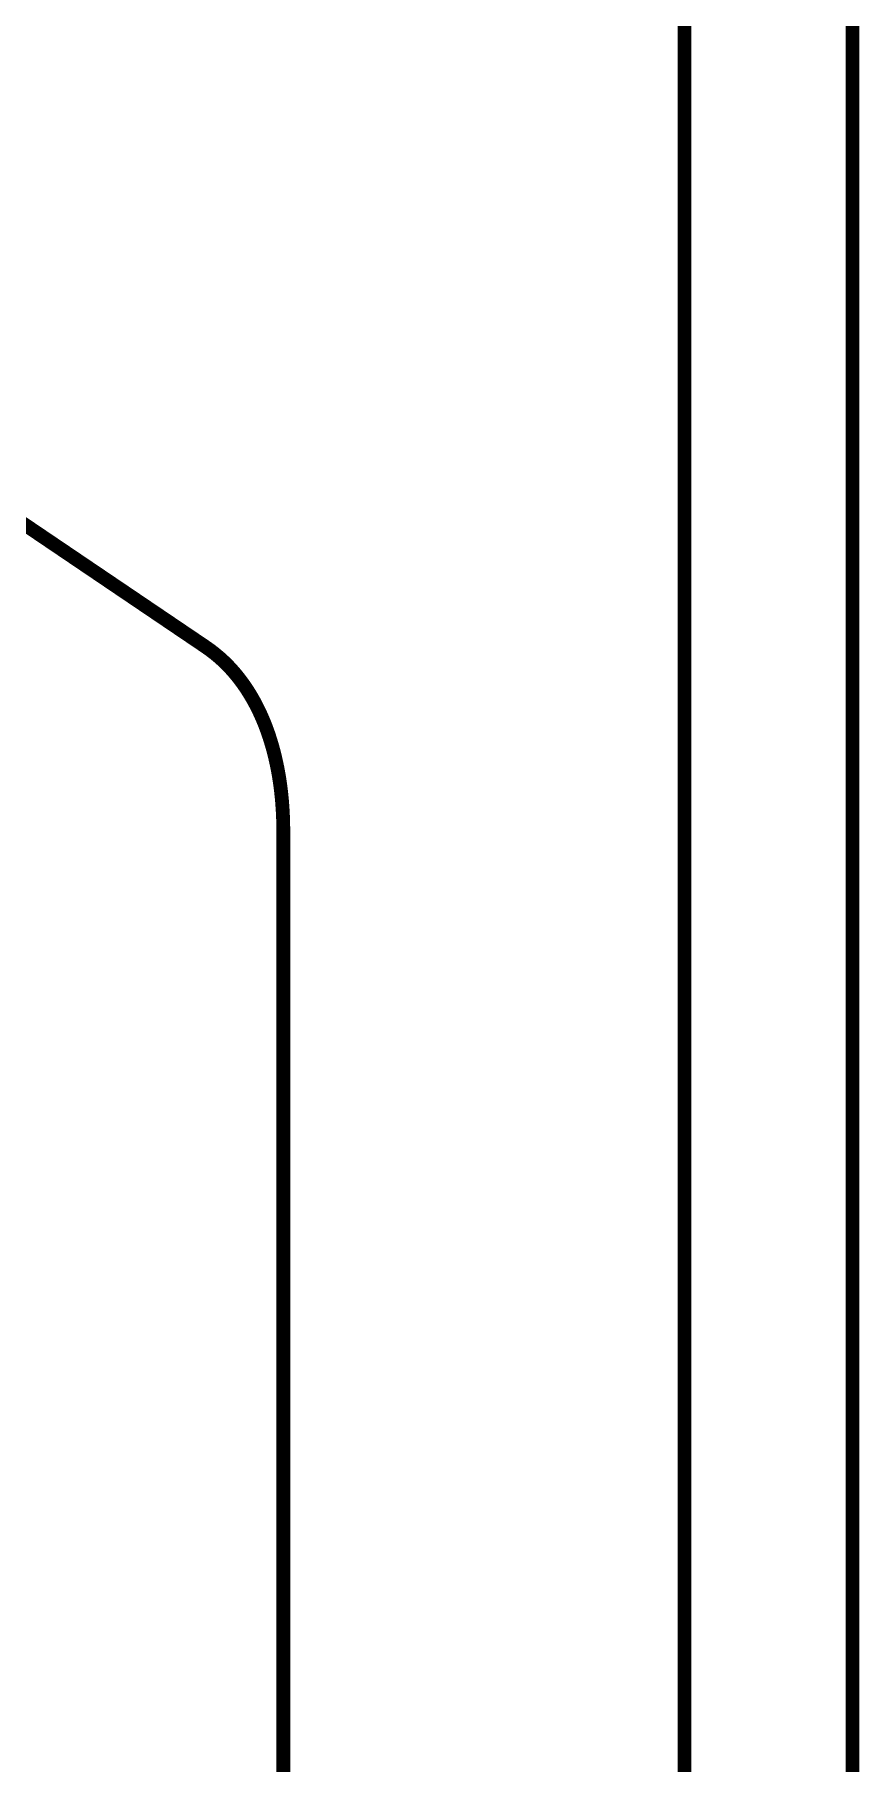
# Model space of a CAD drawing. Header units: millimetres. Extents: x 178 to 562, y 241 to 450.
# Drawn here: x 549.55 to 552.54, y 332.02 to 338.28 of the extents above; entities that cross this region are included whole.
import ezdxf

# ---------------------------------------------------------------- set-up
doc = ezdxf.new("R2010")
doc.units = ezdxf.units.MM
doc.layers.add('Mechanical1', color=6, linetype='Continuous')

msp = doc.modelspace()

# ---------------------------------------------------------------- linework, layer by layer
at = {"layer": 'Mechanical1', "const_width": 0.05}
for points in [[(551.9051, 294.949), (551.9051, 356.3039)], [(552.5132, 294.5979), (552.5132, 355.9528)], [(549.4524, 336.5464), (550.171, 336.0603)], [(550.2566, 335.9877), (550.2629, 335.981)], [(550.2629, 335.981), (550.2687, 335.9745)], [(550.2687, 335.9745), (550.274, 335.9685)], [(550.274, 335.9685), (550.2788, 335.9629)], [(550.2788, 335.9629), (550.2836, 335.9572)], [(550.2836, 335.9572), (550.2878, 335.9519)], [(550.2878, 335.9519), (550.292, 335.9466)], [(550.292, 335.9466), (550.2958, 335.9417)], [(550.2958, 335.9417), (550.2995, 335.9368)], [(550.2995, 335.9368), (550.3036, 335.9313)], [(550.3036, 335.9313), (550.3077, 335.9257)], [(550.3077, 335.9257), (550.3117, 335.92)], [(550.3117, 335.92), (550.3156, 335.9143)], [(550.3156, 335.9143), (550.3195, 335.9084)], [(550.3195, 335.9084), (550.3234, 335.9026)], [(550.3234, 335.9026), (550.3272, 335.8966)], [(550.3272, 335.8966), (550.3309, 335.8906)], [(550.3309, 335.8906), (550.3346, 335.8845)], [(550.3346, 335.8845), (550.3383, 335.8784)], [(550.3383, 335.8784), (550.3419, 335.8722)], [(550.3419, 335.8722), (550.3454, 335.8659)], [(550.3454, 335.8659), (550.3489, 335.8596)], [(550.3489, 335.8596), (550.3523, 335.8532)], [(550.3523, 335.8532), (550.3561, 335.8461)], [(550.3561, 335.8461), (550.3597, 335.8389)], [(550.3597, 335.8389), (550.3633, 335.8316)], [(550.3633, 335.8316), (550.3669, 335.8243)], [(550.3669, 335.8243), (550.3703, 335.8169)], [(550.3703, 335.8169), (550.3737, 335.8094)], [(550.3737, 335.8094), (550.377, 335.8018)], [(550.377, 335.8018), (550.3803, 335.7942)], [(550.3803, 335.7942), (550.3823, 335.7893)], [(550.3823, 335.7893), (550.3843, 335.7844)], [(550.3843, 335.7844), (550.3863, 335.7794)], [(550.3863, 335.7794), (550.3883, 335.7744)], [(550.3883, 335.7744), (550.3902, 335.7694)], [(550.3902, 335.7694), (550.3921, 335.7644)], [(550.3921, 335.7644), (550.3939, 335.7593)], [(550.3939, 335.7593), (550.3958, 335.7542)], [(550.3958, 335.7542), (550.3976, 335.7491)], [(550.3976, 335.7491), (550.3994, 335.744)], [(550.3994, 335.744), (550.4011, 335.7388)], [(550.4011, 335.7388), (550.4029, 335.7336)], [(550.4029, 335.7336), (550.4045, 335.7284)], [(550.4045, 335.7284), (550.4064, 335.7224)], [(550.4064, 335.7224), (550.4083, 335.7164)], [(550.4083, 335.7164), (550.4101, 335.7103)], [(550.4101, 335.7103), (550.4119, 335.7042)], [(550.4119, 335.7042), (550.4137, 335.6981)], [(550.4137, 335.6981), (550.4154, 335.6919)], [(550.4154, 335.6919), (550.4171, 335.6858)], [(550.4171, 335.6858), (550.4187, 335.6795)], [(550.4187, 335.6795), (550.4203, 335.6733)], [(550.4203, 335.6733), (550.4221, 335.6663)], [(550.4221, 335.6663), (550.4238, 335.6592)], [(550.4238, 335.6592), (550.4254, 335.652)], [(550.4254, 335.652), (550.427, 335.6449)], [(550.427, 335.6449), (550.4286, 335.6377)], [(550.4286, 335.6377), (550.4301, 335.6305)], [(550.4301, 335.6305), (550.4318, 335.6224)], [(550.4318, 335.6224), (550.4333, 335.6143)], [(550.4333, 335.6143), (550.4348, 335.6062)], [(550.4348, 335.6062), (550.4363, 335.598)], [(550.4363, 335.598), (550.4377, 335.5898)], [(550.4377, 335.5898), (550.4389, 335.5823)], [(550.4389, 335.5823), (550.44, 335.5749)], [(550.44, 335.5749), (550.4411, 335.5674)], [(550.4411, 335.5674), (550.4422, 335.5599)], [(550.4422, 335.5599), (550.4432, 335.5523)], [(550.4432, 335.5523), (550.4441, 335.5448)], [(550.4441, 335.5448), (550.4451, 335.5372)], [(550.4451, 335.5372), (550.4459, 335.5295)], [(550.4459, 335.5295), (550.4467, 335.5219)], [(550.4467, 335.5219), (550.4475, 335.5142)], [(550.4475, 335.5142), (550.4481, 335.5073)], [(550.4481, 335.5073), (550.4488, 335.5004)], [(550.4488, 335.5004), (550.4493, 335.4935)], [(550.4493, 335.4935), (550.4498, 335.4866)], [(550.4498, 335.4866), (550.4503, 335.4796)], [(550.4503, 335.4796), (550.4508, 335.4727)], [(550.4508, 335.4727), (550.4512, 335.4657)], [(550.4512, 335.4657), (550.4516, 335.4586)], [(550.4516, 335.4586), (550.4519, 335.4516)], [(550.4519, 335.4516), (550.4523, 335.4445)], [(550.4523, 335.4445), (550.4525, 335.4374)], [(550.4525, 335.4374), (550.4528, 335.4303)], [(550.4528, 335.4303), (550.453, 335.4232)], [(550.453, 335.4232), (550.4531, 335.416)], [(550.4531, 335.416), (550.4532, 335.4088)], [(550.4532, 335.4088), (550.4533, 335.4016)], [(550.4533, 335.4016), (550.4534, 335.3944)], [(550.4534, 335.3944), (550.4534, 335.388)], [(550.4534, 327.3043), (550.4534, 335.388)]]:
    msp.add_lwpolyline(points, dxfattribs=at)
at = {"layer": 'Mechanical1', "const_width": 0.025}
for points in [[(550.1585, 336.0603, 1), (550.1835, 336.0603, 1)], [(550.1585, 336.0603, 1), (550.1835, 336.0603, 1)], [(550.2076, 336.0226, 1), (550.2326, 336.0226, 1)], [(550.2076, 336.0226, 1), (550.2326, 336.0226, 1)], [(550.2198, 336.0117, 1), (550.2448, 336.0117, 1)], [(550.2198, 336.0117, 1), (550.2448, 336.0117, 1)], [(550.2293, 336.0027, 1), (550.2543, 336.0027, 1)], [(550.2293, 336.0027, 1), (550.2543, 336.0027, 1)], [(550.2372, 335.9948, 1), (550.2622, 335.9948, 1)], [(550.2372, 335.9948, 1), (550.2622, 335.9948, 1)], [(550.2441, 335.9877, 1), (550.2691, 335.9877, 1)], [(550.2441, 335.9877, 1), (550.2691, 335.9877, 1)], [(550.2504, 335.981, 1), (550.2754, 335.981, 1)], [(550.2504, 335.981, 1), (550.2754, 335.981, 1)], [(550.2562, 335.9745, 1), (550.2812, 335.9745, 1)], [(550.2562, 335.9745, 1), (550.2812, 335.9745, 1)], [(550.2615, 335.9685, 1), (550.2865, 335.9685, 1)], [(550.2615, 335.9685, 1), (550.2865, 335.9685, 1)], [(550.2663, 335.9629, 1), (550.2913, 335.9629, 1)], [(550.2663, 335.9629, 1), (550.2913, 335.9629, 1)], [(550.2711, 335.9572, 1), (550.2961, 335.9572, 1)], [(550.2711, 335.9572, 1), (550.2961, 335.9572, 1)], [(550.2753, 335.9519, 1), (550.3003, 335.9519, 1)], [(550.2753, 335.9519, 1), (550.3003, 335.9519, 1)], [(550.2795, 335.9466, 1), (550.3045, 335.9466, 1)], [(550.2795, 335.9466, 1), (550.3045, 335.9466, 1)], [(550.2833, 335.9417, 1), (550.3083, 335.9417, 1)], [(550.2833, 335.9417, 1), (550.3083, 335.9417, 1)], [(550.287, 335.9368, 1), (550.312, 335.9368, 1)], [(550.287, 335.9368, 1), (550.312, 335.9368, 1)], [(550.2911, 335.9313, 1), (550.3161, 335.9313, 1)], [(550.2911, 335.9313, 1), (550.3161, 335.9313, 1)], [(550.2952, 335.9257, 1), (550.3202, 335.9257, 1)], [(550.2952, 335.9257, 1), (550.3202, 335.9257, 1)], [(550.2992, 335.92, 1), (550.3242, 335.92, 1)], [(550.2992, 335.92, 1), (550.3242, 335.92, 1)], [(550.3031, 335.9143, 1), (550.3281, 335.9143, 1)], [(550.3031, 335.9143, 1), (550.3281, 335.9143, 1)], [(550.307, 335.9084, 1), (550.332, 335.9084, 1)], [(550.307, 335.9084, 1), (550.332, 335.9084, 1)], [(550.3109, 335.9026, 1), (550.3359, 335.9026, 1)], [(550.3109, 335.9026, 1), (550.3359, 335.9026, 1)], [(550.3147, 335.8966, 1), (550.3397, 335.8966, 1)], [(550.3147, 335.8966, 1), (550.3397, 335.8966, 1)], [(550.3184, 335.8906, 1), (550.3434, 335.8906, 1)], [(550.3184, 335.8906, 1), (550.3434, 335.8906, 1)], [(550.3221, 335.8845, 1), (550.3471, 335.8845, 1)], [(550.3221, 335.8845, 1), (550.3471, 335.8845, 1)], [(550.3258, 335.8784, 1), (550.3508, 335.8784, 1)], [(550.3258, 335.8784, 1), (550.3508, 335.8784, 1)], [(550.3294, 335.8722, 1), (550.3544, 335.8722, 1)], [(550.3294, 335.8722, 1), (550.3544, 335.8722, 1)], [(550.3329, 335.8659, 1), (550.3579, 335.8659, 1)], [(550.3329, 335.8659, 1), (550.3579, 335.8659, 1)], [(550.3364, 335.8596, 1), (550.3614, 335.8596, 1)], [(550.3364, 335.8596, 1), (550.3614, 335.8596, 1)], [(550.3398, 335.8532, 1), (550.3648, 335.8532, 1)], [(550.3398, 335.8532, 1), (550.3648, 335.8532, 1)], [(550.3436, 335.8461, 1), (550.3686, 335.8461, 1)], [(550.3436, 335.8461, 1), (550.3686, 335.8461, 1)], [(550.3472, 335.8389, 1), (550.3722, 335.8389, 1)], [(550.3472, 335.8389, 1), (550.3722, 335.8389, 1)], [(550.3508, 335.8316, 1), (550.3758, 335.8316, 1)], [(550.3508, 335.8316, 1), (550.3758, 335.8316, 1)], [(550.3544, 335.8243, 1), (550.3794, 335.8243, 1)], [(550.3544, 335.8243, 1), (550.3794, 335.8243, 1)], [(550.3578, 335.8169, 1), (550.3828, 335.8169, 1)], [(550.3578, 335.8169, 1), (550.3828, 335.8169, 1)], [(550.3612, 335.8094, 1), (550.3862, 335.8094, 1)], [(550.3612, 335.8094, 1), (550.3862, 335.8094, 1)], [(550.3645, 335.8018, 1), (550.3895, 335.8018, 1)], [(550.3645, 335.8018, 1), (550.3895, 335.8018, 1)], [(550.3678, 335.7942, 1), (550.3928, 335.7942, 1)], [(550.3678, 335.7942, 1), (550.3928, 335.7942, 1)], [(550.3698, 335.7893, 1), (550.3948, 335.7893, 1)], [(550.3698, 335.7893, 1), (550.3948, 335.7893, 1)], [(550.3718, 335.7844, 1), (550.3968, 335.7844, 1)], [(550.3718, 335.7844, 1), (550.3968, 335.7844, 1)], [(550.3738, 335.7794, 1), (550.3988, 335.7794, 1)], [(550.3738, 335.7794, 1), (550.3988, 335.7794, 1)], [(550.3758, 335.7744, 1), (550.4008, 335.7744, 1)], [(550.3758, 335.7744, 1), (550.4008, 335.7744, 1)], [(550.3777, 335.7694, 1), (550.4027, 335.7694, 1)], [(550.3777, 335.7694, 1), (550.4027, 335.7694, 1)], [(550.3796, 335.7644, 1), (550.4046, 335.7644, 1)], [(550.3796, 335.7644, 1), (550.4046, 335.7644, 1)], [(550.3814, 335.7593, 1), (550.4064, 335.7593, 1)], [(550.3814, 335.7593, 1), (550.4064, 335.7593, 1)], [(550.3833, 335.7542, 1), (550.4083, 335.7542, 1)], [(550.3833, 335.7542, 1), (550.4083, 335.7542, 1)], [(550.3851, 335.7491, 1), (550.4101, 335.7491, 1)], [(550.3851, 335.7491, 1), (550.4101, 335.7491, 1)], [(550.3869, 335.744, 1), (550.4119, 335.744, 1)], [(550.3869, 335.744, 1), (550.4119, 335.744, 1)], [(550.3886, 335.7388, 1), (550.4136, 335.7388, 1)], [(550.3886, 335.7388, 1), (550.4136, 335.7388, 1)], [(550.3904, 335.7336, 1), (550.4154, 335.7336, 1)], [(550.3904, 335.7336, 1), (550.4154, 335.7336, 1)], [(550.392, 335.7284, 1), (550.417, 335.7284, 1)], [(550.392, 335.7284, 1), (550.417, 335.7284, 1)], [(550.3939, 335.7224, 1), (550.4189, 335.7224, 1)], [(550.3939, 335.7224, 1), (550.4189, 335.7224, 1)], [(550.3958, 335.7164, 1), (550.4208, 335.7164, 1)], [(550.3958, 335.7164, 1), (550.4208, 335.7164, 1)], [(550.3976, 335.7103, 1), (550.4226, 335.7103, 1)], [(550.3976, 335.7103, 1), (550.4226, 335.7103, 1)], [(550.3994, 335.7042, 1), (550.4244, 335.7042, 1)], [(550.3994, 335.7042, 1), (550.4244, 335.7042, 1)], [(550.4012, 335.6981, 1), (550.4262, 335.6981, 1)], [(550.4012, 335.6981, 1), (550.4262, 335.6981, 1)], [(550.4029, 335.6919, 1), (550.4279, 335.6919, 1)], [(550.4029, 335.6919, 1), (550.4279, 335.6919, 1)], [(550.4046, 335.6858, 1), (550.4296, 335.6858, 1)], [(550.4046, 335.6858, 1), (550.4296, 335.6858, 1)], [(550.4062, 335.6795, 1), (550.4312, 335.6795, 1)], [(550.4062, 335.6795, 1), (550.4312, 335.6795, 1)], [(550.4078, 335.6733, 1), (550.4328, 335.6733, 1)], [(550.4078, 335.6733, 1), (550.4328, 335.6733, 1)], [(550.4096, 335.6663, 1), (550.4346, 335.6663, 1)], [(550.4096, 335.6663, 1), (550.4346, 335.6663, 1)], [(550.4113, 335.6592, 1), (550.4363, 335.6592, 1)], [(550.4113, 335.6592, 1), (550.4363, 335.6592, 1)], [(550.4129, 335.652, 1), (550.4379, 335.652, 1)], [(550.4129, 335.652, 1), (550.4379, 335.652, 1)], [(550.4145, 335.6449, 1), (550.4395, 335.6449, 1)], [(550.4145, 335.6449, 1), (550.4395, 335.6449, 1)], [(550.4161, 335.6377, 1), (550.4411, 335.6377, 1)], [(550.4161, 335.6377, 1), (550.4411, 335.6377, 1)], [(550.4176, 335.6305, 1), (550.4426, 335.6305, 1)], [(550.4176, 335.6305, 1), (550.4426, 335.6305, 1)], [(550.4193, 335.6224, 1), (550.4443, 335.6224, 1)], [(550.4193, 335.6224, 1), (550.4443, 335.6224, 1)], [(550.4208, 335.6143, 1), (550.4458, 335.6143, 1)], [(550.4208, 335.6143, 1), (550.4458, 335.6143, 1)], [(550.4223, 335.6062, 1), (550.4473, 335.6062, 1)], [(550.4223, 335.6062, 1), (550.4473, 335.6062, 1)], [(550.4238, 335.598, 1), (550.4488, 335.598, 1)], [(550.4238, 335.598, 1), (550.4488, 335.598, 1)], [(550.4252, 335.5898, 1), (550.4502, 335.5898, 1)], [(550.4252, 335.5898, 1), (550.4502, 335.5898, 1)], [(550.4264, 335.5823, 1), (550.4514, 335.5823, 1)], [(550.4264, 335.5823, 1), (550.4514, 335.5823, 1)], [(550.4275, 335.5749, 1), (550.4525, 335.5749, 1)], [(550.4275, 335.5749, 1), (550.4525, 335.5749, 1)], [(550.4286, 335.5674, 1), (550.4536, 335.5674, 1)], [(550.4286, 335.5674, 1), (550.4536, 335.5674, 1)], [(550.4297, 335.5599, 1), (550.4547, 335.5599, 1)], [(550.4297, 335.5599, 1), (550.4547, 335.5599, 1)], [(550.4307, 335.5523, 1), (550.4557, 335.5523, 1)], [(550.4307, 335.5523, 1), (550.4557, 335.5523, 1)], [(550.4316, 335.5448, 1), (550.4566, 335.5448, 1)], [(550.4316, 335.5448, 1), (550.4566, 335.5448, 1)], [(550.4326, 335.5372, 1), (550.4576, 335.5372, 1)], [(550.4326, 335.5372, 1), (550.4576, 335.5372, 1)], [(550.4334, 335.5295, 1), (550.4584, 335.5295, 1)], [(550.4334, 335.5295, 1), (550.4584, 335.5295, 1)], [(550.4342, 335.5219, 1), (550.4592, 335.5219, 1)], [(550.4342, 335.5219, 1), (550.4592, 335.5219, 1)], [(550.435, 335.5142, 1), (550.46, 335.5142, 1)], [(550.435, 335.5142, 1), (550.46, 335.5142, 1)], [(550.4356, 335.5073, 1), (550.4606, 335.5073, 1)], [(550.4356, 335.5073, 1), (550.4606, 335.5073, 1)], [(550.4363, 335.5004, 1), (550.4613, 335.5004, 1)], [(550.4363, 335.5004, 1), (550.4613, 335.5004, 1)], [(550.4368, 335.4935, 1), (550.4618, 335.4935, 1)], [(550.4368, 335.4935, 1), (550.4618, 335.4935, 1)], [(550.4373, 335.4866, 1), (550.4623, 335.4866, 1)], [(550.4373, 335.4866, 1), (550.4623, 335.4866, 1)], [(550.4378, 335.4796, 1), (550.4628, 335.4796, 1)], [(550.4378, 335.4796, 1), (550.4628, 335.4796, 1)], [(550.4383, 335.4727, 1), (550.4633, 335.4727, 1)], [(550.4383, 335.4727, 1), (550.4633, 335.4727, 1)], [(550.4387, 335.4657, 1), (550.4637, 335.4657, 1)], [(550.4387, 335.4657, 1), (550.4637, 335.4657, 1)], [(550.4391, 335.4586, 1), (550.4641, 335.4586, 1)], [(550.4391, 335.4586, 1), (550.4641, 335.4586, 1)], [(550.4394, 335.4516, 1), (550.4644, 335.4516, 1)], [(550.4394, 335.4516, 1), (550.4644, 335.4516, 1)], [(550.4398, 335.4445, 1), (550.4648, 335.4445, 1)], [(550.4398, 335.4445, 1), (550.4648, 335.4445, 1)], [(550.44, 335.4374, 1), (550.465, 335.4374, 1)], [(550.44, 335.4374, 1), (550.465, 335.4374, 1)], [(550.4403, 335.4303, 1), (550.4653, 335.4303, 1)], [(550.4403, 335.4303, 1), (550.4653, 335.4303, 1)], [(550.4405, 335.4232, 1), (550.4655, 335.4232, 1)], [(550.4405, 335.4232, 1), (550.4655, 335.4232, 1)], [(550.4406, 335.416, 1), (550.4656, 335.416, 1)], [(550.4406, 335.416, 1), (550.4656, 335.416, 1)], [(550.4407, 335.4088, 1), (550.4657, 335.4088, 1)], [(550.4407, 335.4088, 1), (550.4657, 335.4088, 1)], [(550.4408, 335.4016, 1), (550.4658, 335.4016, 1)], [(550.4408, 335.4016, 1), (550.4658, 335.4016, 1)], [(550.4409, 335.3944, 1), (550.4659, 335.3944, 1)], [(550.4409, 335.3944, 1), (550.4659, 335.3944, 1)], [(550.4409, 335.388, 1), (550.4659, 335.388, 1)], [(550.4409, 335.388, 1), (550.4659, 335.388, 1)]]:
    msp.add_lwpolyline(points, format="xyb", close=True, dxfattribs=at)
at = {"layer": 'Mechanical1', "const_width": 0.05}
for points in [[(550.171, 336.0603, -0.030139), (550.2201, 336.0226)], [(550.2201, 336.0226, -0.007796), (550.2323, 336.0117)], [(550.2323, 336.0117, -0.006202), (550.2418, 336.0027)], [(550.2418, 336.0027, -0.005241), (550.2497, 335.9948)], [(550.2497, 335.9948, -0.004596), (550.2566, 335.9877)]]:
    msp.add_lwpolyline(points, format="xyb", dxfattribs=at)

doc.saveas('drawing.dxf')
